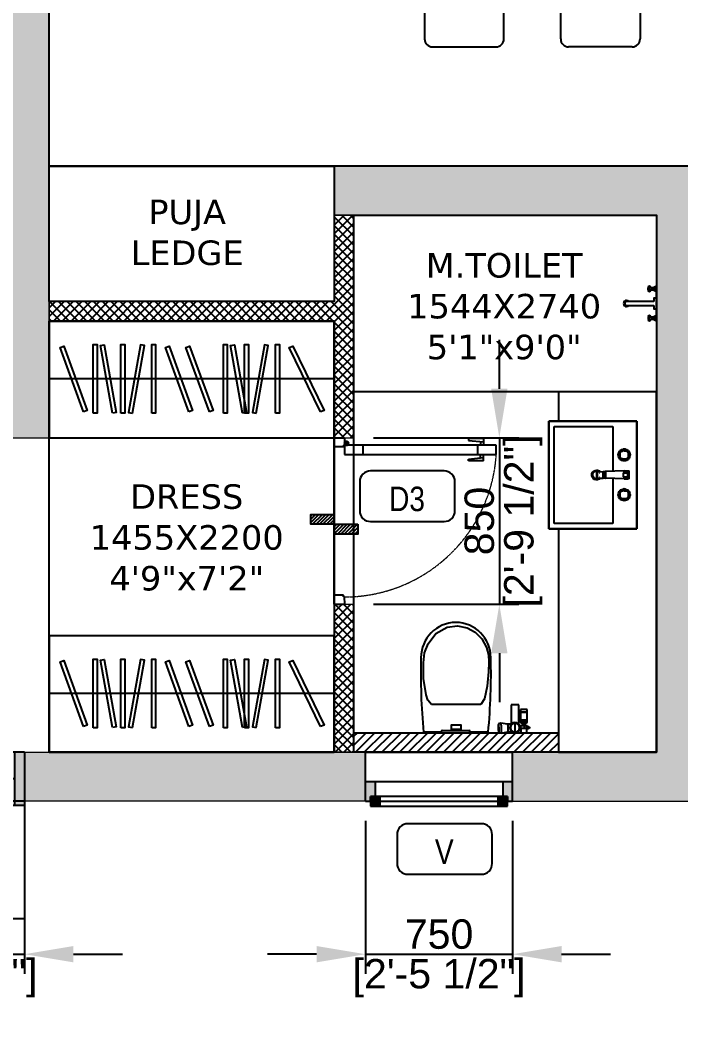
# Model space of a CAD drawing. Header units: millimetres. Extents: x 94643 to 134206, y 115494 to 180803.
# Drawn here: x 120101 to 123475, y 121842 to 126954 of the extents above; entities that cross this region are included whole.
import ezdxf
from ezdxf.enums import TextEntityAlignment as Align

# ---------------------------------------------------------------- set-up
doc = ezdxf.new("R2010")
doc.units = ezdxf.units.MM
doc.linetypes.add('3.5BHK EAST-UN-5$0$DASHED', pattern=[0.75, 0.5, -0.25])
doc.linetypes.add('Hidden Line', pattern=[978.055558, 705.555558, -272.5])
for name, color, linetype in [('A-Dimensions', 4, 'Continuous'), ('A-Dining Table', 253, 'Continuous'), ('A-Door', 11, 'Continuous'), ('A-Door Line', 8, 'Continuous'), ('A-Fixture', 8, 'Continuous'), ('A-Handwash', 252, 'Continuous'), ('A-Handwash Platform', 253, 'Continuous'), ('A-Hatch', 252, 'Continuous'), ('A-MBR-Dress-Wardrobe', 253, 'Continuous'), ('A-Puja', 8, 'Continuous'), ('A-Room Boundary', 44, 'Continuous'), ('A-Shower', 253, 'Continuous'), ('A-Shower Glass', 253, 'Continuous'), ('A-Text Main', 44, 'Continuous'), ('A-Ventilator', 4, 'Continuous'), ('A-WC', 253, 'Continuous'), ('A-Window', 4, 'Continuous')]:
    doc.layers.add(name, color=color, linetype=linetype)
doc.layers.add('A-Wall', color=240, linetype='Continuous', lineweight=35)
doc.styles.add('2024-08-29_TOWER-A$0$simplex-0.8', font='simplex.shx', dxfattribs={"width": 0.8})
doc.styles.add('3.5BHK WEST-UN-6$0$grid_text', font='verdana.ttf')
doc.styles.add('ARIAL', font='ARIALN.TTF')
doc.styles.add('S', font='arial.ttf', dxfattribs={"height": 150})
doc.dimstyles.new('DIMSMALL', dxfattribs={"dimtxt": 150, "dimasz": 250, "dimexe": 100, "dimexo": 100, "dimgap": 25, "dimtad": 1, "dimdec": 0, "dimzin": 0, "dimdsep": 46, "dimtxsty": 'S', "dimcen": 0, "dimdle": 100, "dimclrd": 8, "dimclre": 8, "dimclrt": 256, "dimazin": 0, "dimtfac": 1, "dimtdec": 0, "dimtix": 1, "dimtmove": 0, "dimatfit": 3, "dimldrblk": '12_DatumFilled', "dimfxl": 1, "dimtolj": 1, "dimtzin": 0, "dimlwd": -1, "dimlwe": -1, "dimarcsym": 1})

# ---------------------------------------------------------------- blocks, each defined once
blk = doc.blocks.new('*D245')
at = {"layer": 'A-Dimensions', "color": 8, "transparency": 16777216}
for p, q in [((119373.8, 122993.4), (119373.8, 122087.4)), ((120123.8, 122993.4), (120123.8, 122087.4)), ((119123.8, 122187.4), (118873.8, 122187.4)), ((119373.8, 122187.4), (120123.8, 122187.4)), ((120373.8, 122187.4), (120623.8, 122187.4))]:
    blk.add_line(p, q, dxfattribs=at)
for points in [[(119123.8, 122229), (119123.8, 122145.7), (119373.8, 122187.4)], [(120373.8, 122229), (120373.8, 122145.7), (120123.8, 122187.4)]]:
    blk.add_solid(points, dxfattribs=at)
at = {"layer": 'Defpoints', "color": 0, "transparency": 16777216}
for p in [(119373.8, 123093.4), (120123.8, 123093.4), (120123.8, 122187.4)]:
    blk.add_point(p, dxfattribs=at)
at = {"layer": 'A-Dimensions', "lineweight": 30, "transparency": 16777216, "char_height": 150, "attachment_point": 5, "style": 'S'}
for s, insert in [('\\A1;750', (119748.8, 122289)), ('\\A1;[2\'-5 1/2"]', (119748.8, 122065.3))]:
    blk.add_mtext(s, dxfattribs=dict(at, insert=insert))
blk = doc.blocks.new('12_DatumFilled')
at = {"color": 8, "linetype": 'ByBlock'}
blk.add_solid([(0, 0.577), (-1, 0), (0, -0.577)], dxfattribs=at)
blk = doc.blocks.new('*D246')
at = {"layer": 'A-Dimensions', "color": 8, "transparency": 16777216}
for p, q in [((121865.4, 122867.7), (121865.4, 122087.4)), ((122615.4, 122867.7), (122615.4, 122087.4)), ((121615.4, 122187.4), (121365.4, 122187.4)), ((121865.4, 122187.4), (122615.4, 122187.4)), ((122865.4, 122187.4), (123115.4, 122187.4))]:
    blk.add_line(p, q, dxfattribs=at)
for points in [[(121615.4, 122229), (121615.4, 122145.7), (121865.4, 122187.4)], [(122865.4, 122229), (122865.4, 122145.7), (122615.4, 122187.4)]]:
    blk.add_solid(points, dxfattribs=at)
at = {"layer": 'Defpoints', "color": 0, "transparency": 16777216}
for p in [(121865.4, 122967.7), (122615.4, 122967.7), (122615.4, 122187.4)]:
    blk.add_point(p, dxfattribs=at)
at = {"layer": 'A-Dimensions', "lineweight": 30, "transparency": 16777216, "char_height": 150, "attachment_point": 5, "style": 'S'}
for s, insert in [('\\A1;750', (122240.4, 122289)), ('\\A1;[2\'-5 1/2"]', (122240.4, 122065.3))]:
    blk.add_mtext(s, dxfattribs=dict(at, insert=insert))
blk = doc.blocks.new('*D250')
at = {"layer": 'A-Dimensions', "color": 8, "transparency": 16777216}
for p, q in [((122548, 125072.7), (122548, 125322.7)), ((121905.4, 124822.7), (122648, 124822.7)), ((122548, 124822.7), (122548, 123972.7)), ((121905.4, 123972.7), (122648, 123972.7)), ((122548, 123722.7), (122548, 123472.7))]:
    blk.add_line(p, q, dxfattribs=at)
for points in [[(122506.3, 125072.7), (122589.7, 125072.7), (122548, 124822.7)], [(122506.3, 123722.7), (122589.7, 123722.7), (122548, 123972.7)]]:
    blk.add_solid(points, dxfattribs=at)
at = {"layer": 'Defpoints', "color": 0, "transparency": 16777216}
for p in [(121805.4, 124822.7), (121805.4, 123972.7), (122548, 123972.7)]:
    blk.add_point(p, dxfattribs=at)
at = {"layer": 'A-Dimensions', "lineweight": 30, "transparency": 16777216, "char_height": 150, "attachment_point": 5, "rotation": 90, "style": 'S'}
for s, insert in [('\\A1;[2\'-9 1/2"]', (122670.1, 124397.7)), ('\\A1;850', (122446.4, 124397.7))]:
    blk.add_mtext(s, dxfattribs=dict(at, insert=insert))
blk = doc.blocks.new('A$C9b4d8ff6')
at = {"layer": 'A-Door'}
for p, q in [((84.9, 827.1), (37.7, 827.1)), ((37.7, 827.1), (37.8, 53.1)), ((85, 53.1), (84.9, 827.1)), ((4.7, 761.1), (37.7, 761.1)), ((4.7, 761.1), (4.7, 685.5)), ((14.1, 685.5), (21.1, 761.1)), ((19.8, 746.9), (37.7, 746.9)), ((84.9, 732.7), (37.7, 732.7)), ((117.9, 761.1), (84.9, 761.1)), ((102.8, 746.9), (84.9, 746.9)), ((108.5, 685.5), (101.5, 761.1)), ((117.9, 761.1), (118, 685.5)), ((4.7, 685.5), (14.1, 685.5)), ((118, 685.5), (108.5, 685.5)), ((84.9, 147.5), (37.7, 147.5)), ((0, 0), (0, 53.1)), ((0, 53.1), (37.8, 53.1)), ((14.2, 62.5), (42.5, 62.5)), ((28.3, 76.7), (28.3, 48.4)), ((37.8, 53.1), (85, 53.1)), ((37.8, 53.1), (37.8, 47.2)), ((85, 53.1), (85, 53.1)), ((850, 53.2), (812.2, 53.1)), ((812.2, 53.1), (812.2, 47.2)), ((850, 0.1), (850, 53.2)), ((47.2, 0), (0, 0)), ((37.8, 47.2), (47.2, 47.2)), ((47.2, 47.2), (47.2, 0)), ((802.8, 47.2), (802.8, 0.1)), ((812.2, 47.2), (802.8, 47.2)), ((802.8, 0.1), (850, 0.1))]:
    blk.add_line(p, q, dxfattribs=at)
blk.add_circle((28.3, 62.5), 9.44, dxfattribs=at)
at = {"layer": 'A-Door', "linetype": '3.5BHK EAST-UN-5$0$DASHED', "lineweight": 0}
blk.add_arc((35.5, 52), 776.7, 0.0858, 86.3542, dxfattribs=at)
blk = doc.blocks.new('A$Cf00fcc3f')
at = {"layer": 'A-Fixture'}
for p, q in [((0, 0), (0, -450)), ((550, 0), (0, 0)), ((0, -450), (0, 0)), ((0, 0), (550, 0)), ((550, -450), (550, 0)), ((550, 0), (550, -450)), ((148.7, -47.8), (145.9, -53)), ((147.8, -54.3), (150.8, -44.3)), ((150.3, -45.9), (148.7, -47.8)), ((150.3, -55.2), (152.9, -46.2)), ((151.6, -42.4), (150.8, -44.3)), ((150.8, -44.3), (152.9, -46.2)), ((151.6, -42.4), (153.6, -41.5)), ((153.7, -44.5), (151.6, -42.4)), ((155.2, -46), (152.5, -55)), ((155.2, -46), (152.5, -55)), ((153.7, -44.5), (152.9, -46.2)), ((153.6, -41.5), (163.5, -38.6)), ((155.5, -43.7), (153.6, -41.5)), ((155.5, -43.7), (153.7, -44.5)), ((156.4, -47.2), (154.1, -55.3)), ((157.1, -39.5), (155.1, -41.1)), ((164.2, -43.3), (155.2, -46)), ((155.5, -43.7), (164.5, -41)), ((164.5, -44.9), (156.4, -47.2)), ((162.3, -36.7), (157.1, -39.5)), ((167.9, -35), (162.3, -36.7)), ((163.5, -38.6), (173.8, -37.6)), ((163.5, -38.6), (164.5, -41)), ((173.8, -42.3), (164.2, -43.3)), ((173.8, -42.3), (164.2, -43.3)), ((164.5, -41), (173.8, -40.1)), ((173.8, -43.9), (164.5, -44.9)), ((173.8, -34.4), (167.9, -35)), ((179.7, -35), (173.8, -34.4)), ((179.7, -35), (173.8, -34.4)), ((173.8, -37.6), (184.1, -38.6)), ((173.8, -37.6), (173.8, -40.1)), ((173.8, -40.1), (183.2, -41)), ((183.4, -43.3), (173.8, -42.3)), ((183.1, -44.9), (173.8, -43.9)), ((185.4, -36.7), (179.7, -35)), ((185.4, -36.7), (179.7, -35)), ((191.2, -47.2), (183.1, -44.9)), ((184.1, -38.6), (183.2, -41)), ((183.2, -41), (192.2, -43.7)), ((183.4, -43.3), (192.4, -46)), ((192.4, -46), (183.4, -43.3)), ((184.1, -38.6), (194.1, -41.5)), ((190.6, -39.5), (185.4, -36.7)), ((190.6, -39.5), (185.4, -36.7)), ((192.5, -41.1), (190.6, -39.5)), ((192.5, -41.1), (190.6, -39.5)), ((191.2, -47.2), (193.5, -55.3)), ((192.2, -43.7), (194.1, -41.5)), ((192.2, -43.7), (193.9, -44.5)), ((192.4, -46), (195.1, -55)), ((193.9, -44.5), (196, -42.4)), ((193.9, -44.5), (194.7, -46.2)), ((194.1, -41.5), (196, -42.4)), ((196.9, -44.3), (194.7, -46.2)), ((194.7, -46.2), (197.4, -55.2)), ((196, -42.4), (196.9, -44.3)), ((196.9, -44.3), (199.8, -54.3)), ((198.9, -47.8), (197.3, -45.9)), ((198.9, -47.8), (197.3, -45.9)), ((201.7, -53), (198.9, -47.8)), ((201.7, -53), (198.9, -47.8)), ((254.8, -39.2), (296, -39.2)), ((254.8, -39.2), (255, -45.5)), ((255.5, -64.6), (255, -45.5)), ((255, -45.5), (295.9, -45.5)), ((265.1, -68.5), (265.1, -47.9)), ((285.7, -47.9), (265.1, -47.9)), ((285.7, -68.5), (285.7, -47.9)), ((295.3, -64.6), (295.9, -45.5)), ((295.9, -45.5), (296, -39.2)), ((351.9, -47.8), (349.1, -53)), ((351, -54.3), (354, -44.3)), ((353.5, -45.9), (351.9, -47.8)), ((353.5, -55.2), (356.1, -46.2)), ((354.8, -42.4), (354, -44.3)), ((354, -44.3), (356.1, -46.2)), ((354.8, -42.4), (356.8, -41.5)), ((356.9, -44.5), (354.8, -42.4)), ((358.4, -46), (355.7, -55)), ((358.4, -46), (355.7, -55)), ((356.9, -44.5), (356.1, -46.2)), ((356.8, -41.5), (366.7, -38.6)), ((358.7, -43.7), (356.8, -41.5)), ((358.7, -43.7), (356.9, -44.5)), ((359.6, -47.2), (357.3, -55.3)), ((360.3, -39.5), (358.3, -41.1)), ((367.4, -43.3), (358.4, -46)), ((358.7, -43.7), (367.7, -41)), ((367.7, -44.9), (359.6, -47.2)), ((365.5, -36.7), (360.3, -39.5)), ((371.1, -35), (365.5, -36.7)), ((366.7, -38.6), (377, -37.6)), ((366.7, -38.6), (367.7, -41)), ((377, -42.3), (367.4, -43.3)), ((377, -42.3), (367.4, -43.3)), ((367.7, -41), (377, -40.1)), ((377, -43.9), (367.7, -44.9)), ((377, -34.4), (371.1, -35)), ((382.9, -35), (377, -34.4)), ((382.9, -35), (377, -34.4)), ((377, -37.6), (387.3, -38.6)), ((377, -37.6), (377, -40.1)), ((377, -40.1), (386.4, -41)), ((386.6, -43.3), (377, -42.3)), ((386.3, -44.9), (377, -43.9)), ((388.6, -36.7), (382.9, -35)), ((388.6, -36.7), (382.9, -35)), ((394.4, -47.2), (386.3, -44.9)), ((387.3, -38.6), (386.4, -41)), ((386.4, -41), (395.4, -43.7)), ((386.6, -43.3), (395.6, -46)), ((395.6, -46), (386.6, -43.3)), ((387.3, -38.6), (397.3, -41.5)), ((393.8, -39.5), (388.6, -36.7)), ((393.8, -39.5), (388.6, -36.7)), ((395.7, -41.1), (393.8, -39.5)), ((395.7, -41.1), (393.8, -39.5)), ((394.4, -47.2), (396.7, -55.3)), ((395.4, -43.7), (397.3, -41.5)), ((395.4, -43.7), (397.1, -44.5)), ((395.6, -46), (398.3, -55)), ((397.1, -44.5), (399.2, -42.4)), ((397.1, -44.5), (397.9, -46.2)), ((397.3, -41.5), (399.2, -42.4)), ((400.1, -44.3), (397.9, -46.2)), ((397.9, -46.2), (400.6, -55.2)), ((399.2, -42.4), (400.1, -44.3)), ((400.1, -44.3), (403, -54.3)), ((402.1, -47.8), (400.5, -45.9)), ((402.1, -47.8), (400.5, -45.9)), ((404.9, -53), (402.1, -47.8)), ((404.9, -53), (402.1, -47.8)), ((144.2, -58.7), (143.6, -64.6)), ((143.6, -64.6), (144.2, -70.5)), ((143.6, -64.6), (144.2, -70.5)), ((145.9, -53), (144.2, -58.7)), ((144.2, -70.5), (145.9, -76.1)), ((144.2, -70.5), (145.9, -76.1)), ((145.9, -76.1), (148.7, -81.3)), ((145.9, -76.1), (148.7, -81.3)), ((146.8, -64.6), (147.8, -54.3)), ((147.8, -74.9), (146.8, -64.6)), ((149.4, -64.6), (146.8, -64.6)), ((147.8, -54.3), (150.3, -55.2)), ((147.8, -74.9), (150.3, -73.9)), ((150.8, -84.8), (147.8, -74.9)), ((148.7, -81.3), (150.3, -83.2)), ((148.7, -81.3), (150.3, -83.2)), ((149.4, -64.6), (150.3, -55.2)), ((150.3, -73.9), (149.4, -64.6)), ((152.9, -82.9), (150.3, -73.9)), ((150.8, -84.8), (152.9, -82.9)), ((151.6, -86.8), (150.8, -84.8)), ((152.5, -55), (151.6, -64.6)), ((151.6, -64.6), (152.5, -74.2)), ((151.6, -64.6), (152.5, -74.2)), ((151.6, -86.8), (153.7, -84.7)), ((151.6, -86.8), (153.6, -87.6)), ((152.5, -74.2), (155.2, -83.2)), ((152.5, -74.2), (155.2, -83.2)), ((152.9, -82.9), (153.7, -84.7)), ((154.1, -55.3), (153.2, -64.6)), ((153.2, -64.6), (154.1, -73.9)), ((155.5, -85.5), (153.6, -87.6)), ((163.5, -90.6), (153.6, -87.6)), ((153.7, -84.7), (155.5, -85.5)), ((154.1, -73.9), (156.4, -81.9)), ((155.1, -88.1), (157.1, -89.7)), ((155.1, -88.1), (157.1, -89.7)), ((155.2, -83.2), (164.2, -85.9)), ((155.2, -83.2), (164.2, -85.9)), ((164.5, -88.1), (155.5, -85.5)), ((156.4, -81.9), (164.5, -84.3)), ((157.1, -89.7), (162.3, -92.4)), ((157.1, -89.7), (162.3, -92.4)), ((162.3, -92.4), (167.9, -94.2)), ((162.3, -92.4), (167.9, -94.2)), ((163.5, -90.6), (164.5, -88.1)), ((173.8, -91.6), (163.5, -90.6)), ((164.2, -85.9), (173.8, -86.8)), ((164.2, -85.9), (173.8, -86.8)), ((164.5, -84.3), (173.8, -85.2)), ((173.8, -89), (164.5, -88.1)), ((167.9, -94.2), (173.8, -94.7)), ((167.9, -94.2), (173.8, -94.7)), ((173.8, -85.2), (183.1, -84.3)), ((173.8, -86.8), (183.4, -85.9)), ((173.8, -86.8), (183.4, -85.9)), ((183.2, -88.1), (173.8, -89)), ((173.8, -91.6), (173.8, -89)), ((184.1, -90.6), (173.8, -91.6)), ((173.8, -94.7), (179.7, -94.2)), ((173.8, -94.7), (179.7, -94.2)), ((179.7, -94.2), (185.4, -92.4)), ((179.7, -94.2), (185.4, -92.4)), ((183.1, -84.3), (191.2, -81.9)), ((192.2, -85.5), (183.2, -88.1)), ((184.1, -90.6), (183.2, -88.1)), ((183.4, -85.9), (192.4, -83.2)), ((183.4, -85.9), (192.4, -83.2)), ((194.1, -87.6), (184.1, -90.6)), ((185.4, -92.4), (190.6, -89.7)), ((185.4, -92.4), (190.6, -89.7)), ((190.6, -89.7), (192.5, -88.1)), ((190.6, -89.7), (192.5, -88.1)), ((191.2, -81.9), (193.5, -73.9)), ((192.2, -85.5), (193.9, -84.7)), ((192.2, -85.5), (194.1, -87.6)), ((192.4, -83.2), (195.1, -74.2)), ((192.4, -83.2), (195.1, -74.2)), ((194.4, -64.6), (193.5, -55.3)), ((194.4, -64.6), (193.5, -73.9)), ((193.9, -84.7), (194.7, -82.9)), ((193.9, -84.7), (196, -86.8)), ((196, -86.8), (194.1, -87.6)), ((197.4, -73.9), (194.7, -82.9)), ((196.9, -84.8), (194.7, -82.9)), ((195.1, -55), (196, -64.6)), ((196, -64.6), (195.1, -74.2)), ((196, -86.8), (196.9, -84.8)), ((199.8, -74.9), (196.9, -84.8)), ((197.3, -83.2), (198.9, -81.3)), ((197.3, -83.2), (198.9, -81.3)), ((199.8, -54.3), (197.4, -55.2)), ((197.4, -55.2), (198.3, -64.6)), ((198.3, -64.6), (197.4, -73.9)), ((199.8, -74.9), (197.4, -73.9)), ((198.3, -64.6), (200.8, -64.6)), ((198.9, -81.3), (201.7, -76.1)), ((198.9, -81.3), (201.7, -76.1)), ((199.8, -54.3), (200.8, -64.6)), ((200.8, -64.6), (199.8, -74.9)), ((203.4, -58.7), (201.7, -53)), ((203.4, -58.7), (201.7, -53)), ((201.7, -76.1), (203.4, -70.5)), ((201.7, -76.1), (203.4, -70.5)), ((203.4, -58.7), (204, -64.6)), ((204, -64.6), (203.4, -58.7)), ((204, -64.6), (203.4, -70.5)), ((204, -64.6), (203.4, -70.5)), ((255.5, -64.6), (258.3, -160.2)), ((255.5, -64.6), (265.1, -64.6)), ((265.1, -68.5), (285.7, -68.5)), ((285.7, -64.6), (295.3, -64.6)), ((295.3, -64.6), (292.6, -160.2)), ((347.4, -58.7), (346.8, -64.6)), ((346.8, -64.6), (347.4, -70.5)), ((346.8, -64.6), (347.4, -70.5)), ((349.1, -53), (347.4, -58.7)), ((347.4, -70.5), (349.1, -76.1)), ((347.4, -70.5), (349.1, -76.1)), ((349.1, -76.1), (351.9, -81.3)), ((349.1, -76.1), (351.9, -81.3)), ((350, -64.6), (351, -54.3)), ((351, -74.9), (350, -64.6)), ((352.6, -64.6), (350, -64.6)), ((351, -54.3), (353.5, -55.2)), ((351, -74.9), (353.5, -73.9)), ((354, -84.8), (351, -74.9)), ((351.9, -81.3), (353.5, -83.2)), ((351.9, -81.3), (353.5, -83.2)), ((352.6, -64.6), (353.5, -55.2)), ((353.5, -73.9), (352.6, -64.6)), ((356.1, -82.9), (353.5, -73.9)), ((354, -84.8), (356.1, -82.9)), ((354.8, -86.8), (354, -84.8)), ((355.7, -55), (354.8, -64.6)), ((354.8, -64.6), (355.7, -74.2)), ((354.8, -64.6), (355.7, -74.2)), ((354.8, -86.8), (356.9, -84.7)), ((354.8, -86.8), (356.8, -87.6)), ((355.7, -74.2), (358.4, -83.2)), ((355.7, -74.2), (358.4, -83.2)), ((356.1, -82.9), (356.9, -84.7)), ((357.3, -55.3), (356.4, -64.6)), ((356.4, -64.6), (357.3, -73.9)), ((358.7, -85.5), (356.8, -87.6)), ((366.7, -90.6), (356.8, -87.6)), ((356.9, -84.7), (358.7, -85.5)), ((357.3, -73.9), (359.6, -81.9)), ((358.3, -88.1), (360.3, -89.7)), ((358.3, -88.1), (360.3, -89.7)), ((358.4, -83.2), (367.4, -85.9)), ((358.4, -83.2), (367.4, -85.9)), ((367.7, -88.1), (358.7, -85.5)), ((359.6, -81.9), (367.7, -84.3)), ((360.3, -89.7), (365.5, -92.4)), ((360.3, -89.7), (365.5, -92.4)), ((365.5, -92.4), (371.1, -94.2)), ((365.5, -92.4), (371.1, -94.2)), ((366.7, -90.6), (367.7, -88.1)), ((377, -91.6), (366.7, -90.6)), ((367.4, -85.9), (377, -86.8)), ((367.4, -85.9), (377, -86.8)), ((367.7, -84.3), (377, -85.2)), ((377, -89), (367.7, -88.1)), ((371.1, -94.2), (377, -94.7)), ((371.1, -94.2), (377, -94.7)), ((377, -85.2), (386.3, -84.3)), ((377, -86.8), (386.6, -85.9)), ((377, -86.8), (386.6, -85.9)), ((386.4, -88.1), (377, -89)), ((377, -91.6), (377, -89)), ((387.3, -90.6), (377, -91.6)), ((377, -94.7), (382.9, -94.2)), ((377, -94.7), (382.9, -94.2)), ((382.9, -94.2), (388.6, -92.4)), ((382.9, -94.2), (388.6, -92.4)), ((386.3, -84.3), (394.4, -81.9)), ((395.4, -85.5), (386.4, -88.1)), ((387.3, -90.6), (386.4, -88.1)), ((386.6, -85.9), (395.6, -83.2)), ((386.6, -85.9), (395.6, -83.2)), ((397.3, -87.6), (387.3, -90.6)), ((388.6, -92.4), (393.8, -89.7)), ((388.6, -92.4), (393.8, -89.7)), ((393.8, -89.7), (395.7, -88.1)), ((393.8, -89.7), (395.7, -88.1)), ((394.4, -81.9), (396.7, -73.9)), ((395.4, -85.5), (397.1, -84.7)), ((395.4, -85.5), (397.3, -87.6)), ((395.6, -83.2), (398.3, -74.2)), ((395.6, -83.2), (398.3, -74.2)), ((397.6, -64.6), (396.7, -55.3)), ((397.6, -64.6), (396.7, -73.9)), ((397.1, -84.7), (397.9, -82.9)), ((397.1, -84.7), (399.2, -86.8)), ((399.2, -86.8), (397.3, -87.6)), ((400.6, -73.9), (397.9, -82.9)), ((400.1, -84.8), (397.9, -82.9)), ((398.3, -55), (399.2, -64.6)), ((399.2, -64.6), (398.3, -74.2)), ((399.2, -86.8), (400.1, -84.8)), ((403, -74.9), (400.1, -84.8)), ((400.5, -83.2), (402.1, -81.3)), ((400.5, -83.2), (402.1, -81.3)), ((403, -54.3), (400.6, -55.2)), ((400.6, -55.2), (401.5, -64.6)), ((401.5, -64.6), (400.6, -73.9)), ((403, -74.9), (400.6, -73.9)), ((401.5, -64.6), (404, -64.6)), ((402.1, -81.3), (404.9, -76.1)), ((402.1, -81.3), (404.9, -76.1)), ((403, -54.3), (404, -64.6)), ((404, -64.6), (403, -74.9)), ((406.6, -58.7), (404.9, -53)), ((406.6, -58.7), (404.9, -53)), ((404.9, -76.1), (406.6, -70.5)), ((404.9, -76.1), (406.6, -70.5)), ((406.6, -58.7), (407.2, -64.6)), ((406.6, -58.7), (407.2, -64.6)), ((407.2, -64.6), (406.6, -70.5)), ((407.2, -64.6), (406.6, -70.5)), ((257.2, -122), (27.5, -122)), ((27.5, -122), (27.5, -422)), ((522.5, -122), (293.7, -122)), ((522.5, -422), (522.5, -122)), ((258.3, -162.3), (258.3, -160.2)), ((292.6, -160.2), (258.3, -160.2)), ((258.3, -162.3), (258.6, -171.8)), ((258.3, -162.3), (292.5, -162.3)), ((258.6, -171.8), (258.6, -172.7)), ((258.6, -171.8), (292.2, -171.8)), ((259.4, -201.1), (258.6, -172.7)), ((292.2, -172.7), (258.6, -172.7)), ((259.4, -201.1), (259.5, -204.3)), ((259.4, -201.1), (291.4, -201.1)), ((259.5, -204.3), (291.3, -204.3)), ((264.3, -192.3), (264.3, -190.8)), ((286.5, -192.3), (286.5, -190.8)), ((291.3, -204.3), (291.4, -201.1)), ((291.4, -201.1), (292.2, -172.7)), ((292.2, -171.8), (292.5, -162.3)), ((292.2, -171.8), (292.2, -172.7)), ((292.6, -160.2), (292.5, -162.3)), ((0, -450), (550, -450)), ((550, -450), (0, -450)), ((27.5, -422), (522.5, -422))]:
    blk.add_line(p, q, dxfattribs=at)
for radius, start, end in [(25, 130.6704, 0), (20, 145.6811, 0), (25, 0, 45), (20, 0, 24.0891)]:
    blk.add_arc((275, -205), radius, start, end, dxfattribs=at)
blk = doc.blocks.new('A$Cc5426abf')
at = {"layer": 'A-Ventilator', "linetype": 'Continuous'}
for points in [[(25, 225), (75, 225), (75, 275), (25, 275)], [(725, 275), (675, 275), (675, 225), (725, 225)], [(0, 150), (50, 150), (50, 225), (25, 225), (25, 250), (0, 250)], [(750, 250), (725, 250), (725, 225), (700, 225), (700, 150), (750, 150)]]:
    blk.add_hatch(color=256, dxfattribs=at).paths.add_polyline_path(points)
for p, q in [((75, 275), (25, 275)), ((25, 275), (25, 225)), ((675, 275), (75, 275)), ((75, 225), (75, 275)), ((675, 275), (75, 275)), ((725, 275), (675, 275)), ((675, 275), (675, 225)), ((725, 225), (725, 275)), ((0, 250), (0, 150)), ((750, 250), (0, 250)), ((25, 250), (0, 250)), ((0, 250), (0, 150)), ((0, 250), (0, 150)), ((25, 225), (25, 250)), ((50, 225), (25, 225)), ((25, 225), (75, 225)), ((50, 150), (50, 225)), ((675, 250), (75, 250)), ((75, 225), (675, 225)), ((675, 225), (725, 225)), ((725, 225), (700, 225)), ((700, 225), (700, 150)), ((750, 250), (725, 250)), ((725, 250), (725, 225)), ((750, 250), (750, 150)), ((750, 250), (750, 150)), ((750, 250), (750, 150)), ((0, 150), (0, 0)), ((0, 150), (50, 150)), ((0, 150), (0, 0)), ((50, 150), (700, 150)), ((700, 150), (750, 150)), ((750, 150), (750, 0)), ((750, 150), (750, 0)), ((750, 0), (0, 0))]:
    blk.add_line(p, q, dxfattribs=at)
blk = doc.blocks.new('A$Cfbc7273c')
at = {"layer": 'A-Shower'}
for p, q in [((-41.9, 68.8), (-41.9, 81.3)), ((-41.9, 81.3), (-27.4, 81.2)), ((-27.4, 68.8), (-41.9, 68.8)), ((-23.6, 68.6), (-23.6, 81.3)), ((-22.2, 81.5), (-22.2, 68.5)), ((-20.4, 68.3), (-20.4, 81.7)), ((-18, 82.2), (-18, 67.8)), ((-15.8, 67.3), (-15.8, 82.7)), ((-13.3, 66.5), (-13.3, 83.5)), ((-9.9, 65.2), (-9.9, 84.7)), ((-5.4, 63), (-5.4, 87)), ((0, 90.6), (0, 59.4)), ((0, -90.6), (0, 90.6)), ((-13.5, 10), (-152, 10)), ((-13.5, 26), (-13.5, 10)), ((0, 27), (-12.5, 27)), ((0, -27), (0, 27)), ((-152, -10), (-13.5, -10)), ((-13.5, -10), (-13.5, -26)), ((-12.5, -27), (0, -27)), ((-41.9, -68.8), (-41.9, -81.3)), ((-27.4, -68.8), (-41.9, -68.8)), ((-41.9, -81.3), (-27.4, -81.2)), ((-23.6, -68.6), (-23.6, -81.3)), ((-22.2, -81.5), (-22.2, -68.5)), ((-20.4, -68.3), (-20.4, -81.7)), ((-18, -82.2), (-18, -67.8)), ((-15.8, -67.3), (-15.8, -82.7)), ((-13.3, -66.5), (-13.3, -83.5)), ((-9.9, -65.2), (-9.9, -84.7)), ((-5.4, -63), (-5.4, -87)), ((0, -90.6), (0, -59.4))]:
    blk.add_line(p, q, dxfattribs=at)
for centre, radius in [((-36, 85.7), 4.41), ((-36, 64.3), 4.41), ((-36, 74.8), 3.69), ((-36, -64.3), 4.41), ((-36, -85.7), 4.41), ((-36, -74.8), 3.69)]:
    blk.add_circle(centre, radius, dxfattribs=at)
for centre, radius, start, end in [((-27.2, 125.4), 44.2, 269.7849, 308.0362), ((-27.4, 24.1), 44.7, 52.1791, 90), ((-152, 0), 16, 90, 180.0001), ((-152, 0), 16, 180.0001, 270), ((-152, 0), 10, 90, 270), ((-152, 0), 16, 38.6822, 90), ((-12.5, 26), 0.999, 89.9998, 180.1995), ((-152, 0), 16, 270, 321.3178), ((-12.5, -26), 1, 180, 269.8008), ((-27.4, -24.1), 44.7, 270, 307.8209), ((-27.2, -125.4), 44.2, 51.9638, 90.2151)]:
    blk.add_arc(centre, radius, start, end, dxfattribs=at)
blk = doc.blocks.new('3BHK  WEST_UN-2$0$fgdskokjmfv')
at = {"layer": 'A-WC', "linetype": 'Continuous'}
for p, q in [((15769231.8, 1072211.9), (15769232.1, 1072190)), ((15769309.2, 1072211.9), (15769231.8, 1072211.9)), ((15769262.2, 1072190), (15769262.5, 1072211.9)), ((15769274.3, 1072211.9), (15769274.3, 1072210.2)), ((15769274.3, 1072210.2), (15769274.3, 1072208.5)), ((15769274.3, 1072208.5), (15769274.3, 1072206.8)), ((15769274.3, 1072206.8), (15769274.3, 1072205.4)), ((15769292.1, 1072163.3), (15769292.1, 1072209.4)), ((15769309.2, 1072211.4), (15769309.2, 1072211.9)), ((15769309.2, 1072209.7), (15769309.2, 1072211.4)), ((15769309.2, 1072208), (15769309.2, 1072209.7)), ((15769309.2, 1072206.4), (15769309.2, 1072208)), ((15769309.2, 1072206), (15769309.2, 1072206.4)), ((15769328, 1072207), (15769309.9, 1072206.4)), ((15769362.5, 1072214.8), (15769328, 1072207)), ((15769362.5, 1072214.8), (15769374.5, 1072212)), ((15769428.5, 1072209.1), (15769522.1, 1072209.1)), ((15769667.1, 1072211.9), (15769522.1, 1072211.9)), ((15769522.1, 1072211.9), (15769522.1, 1072203.9)), ((15769667.1, 1072211.9), (15769667.1, 1072203.9)), ((15769667.1, 1072209.1), (15769758.5, 1072209.1)), ((15769217.4, 1072186.7), (15769217.5, 1072186.9)), ((15769217.4, 1072186.5), (15769217.4, 1072186.7)), ((15769217.4, 1072186.3), (15769217.4, 1072186.5)), ((15769217.4, 1072186.1), (15769217.4, 1072186.3)), ((15769217.4, 1072186.3), (15769217.4, 1072186.3)), ((15769217.5, 1072185.9), (15769217.4, 1072186.1)), ((15769217.5, 1072187.3), (15769217.6, 1072187.5)), ((15769217.5, 1072187.1), (15769217.5, 1072187.3)), ((15769217.5, 1072186.9), (15769217.5, 1072187.1)), ((15769217.5, 1072185.7), (15769217.5, 1072185.9)), ((15769217.5, 1072185.5), (15769217.5, 1072185.7)), ((15769217.5, 1072185.3), (15769217.5, 1072185.5)), ((15769217.6, 1072185.1), (15769217.5, 1072185.3)), ((15769217.6, 1072187.7), (15769217.7, 1072187.9)), ((15769217.6, 1072187.5), (15769217.6, 1072187.7)), ((15769217.6, 1072184.9), (15769217.6, 1072185.1)), ((15769217.7, 1072184.7), (15769217.6, 1072184.9)), ((15769217.7, 1072187.9), (15769217.8, 1072188.1)), ((15769217.8, 1072184.5), (15769217.7, 1072184.7)), ((15769217.8, 1072188.3), (15769217.9, 1072188.5)), ((15769217.8, 1072188.1), (15769217.8, 1072188.3)), ((15769217.8, 1072184.3), (15769217.8, 1072184.5)), ((15769217.9, 1072184.2), (15769217.8, 1072184.3)), ((15769217.9, 1072188.5), (15769218, 1072188.7)), ((15769218, 1072184), (15769217.9, 1072184.2)), ((15769218, 1072188.7), (15769218.1, 1072188.8)), ((15769218.1, 1072183.8), (15769218, 1072184)), ((15769218.1, 1072188.8), (15769218.2, 1072189)), ((15769218.2, 1072183.6), (15769218.1, 1072183.8)), ((15769218.2, 1072189), (15769218.3, 1072189.2)), ((15769218.3, 1072183.5), (15769218.2, 1072183.6)), ((15769218.3, 1072189.2), (15769218.4, 1072189.3)), ((15769218.5, 1072183.3), (15769218.3, 1072183.5)), ((15769218.4, 1072189.3), (15769218.5, 1072189.5)), ((15769218.5, 1072189.5), (15769218.7, 1072189.6)), ((15769218.6, 1072183.2), (15769218.5, 1072183.3)), ((15769218.7, 1072183), (15769218.6, 1072183.2)), ((15769218.7, 1072189.6), (15769218.8, 1072189.8)), ((15769218.8, 1072182.9), (15769218.7, 1072183)), ((15769218.8, 1072189.8), (15769218.9, 1072189.9)), ((15769219, 1072182.7), (15769218.8, 1072182.9)), ((15769218.9, 1072189.9), (15769219.1, 1072190.1)), ((15769219.1, 1072182.6), (15769219, 1072182.7)), ((15769219.1, 1072190.1), (15769219.2, 1072190.2)), ((15769219.3, 1072182.5), (15769219.1, 1072182.6)), ((15769219.2, 1072190.2), (15769219.4, 1072190.3)), ((15769219.4, 1072182.3), (15769219.3, 1072182.5)), ((15769219.4, 1072190.3), (15769219.6, 1072190.4)), ((15769219.6, 1072182.2), (15769219.4, 1072182.3)), ((15769219.6, 1072190.4), (15769219.7, 1072190.6)), ((15769219.8, 1072182.1), (15769219.6, 1072182.2)), ((15769219.7, 1072190.6), (15769219.9, 1072190.7)), ((15769219.9, 1072182), (15769219.8, 1072182.1)), ((15769219.9, 1072190.7), (15769220.1, 1072190.8)), ((15769220.1, 1072181.9), (15769219.9, 1072182)), ((15769220.1, 1072190.8), (15769220.3, 1072190.8)), ((15769220.3, 1072181.8), (15769220.1, 1072181.9)), ((15769220.3, 1072190.8), (15769220.4, 1072190.9)), ((15769220.5, 1072181.7), (15769220.3, 1072181.8)), ((15769220.4, 1072190.9), (15769220.6, 1072191)), ((15769220.7, 1072181.7), (15769220.5, 1072181.7)), ((15769220.6, 1072191), (15769220.8, 1072191.1)), ((15769220.9, 1072181.6), (15769220.7, 1072181.7)), ((15769220.8, 1072191.1), (15769221, 1072191.1)), ((15769221, 1072181.5), (15769220.9, 1072181.6)), ((15769221, 1072191.1), (15769221.2, 1072191.2)), ((15769221.2, 1072181.5), (15769221, 1072181.5)), ((15769221.2, 1072191.2), (15769221.4, 1072191.2)), ((15769221.4, 1072181.4), (15769221.2, 1072181.5)), ((15769221.4, 1072191.2), (15769221.6, 1072191.3)), ((15769221.6, 1072181.4), (15769221.4, 1072181.4)), ((15769221.6, 1072191.3), (15769221.8, 1072191.3)), ((15769221.8, 1072181.4), (15769221.6, 1072181.4)), ((15769221.8, 1072191.3), (15769222, 1072191.3)), ((15769222, 1072181.4), (15769221.8, 1072181.4)), ((15769222, 1072191.3), (15769222.2, 1072191.3)), ((15769222.2, 1072181.3), (15769222, 1072181.4)), ((15769222.2, 1072191.3), (15769222.4, 1072191.3)), ((15769222.4, 1072181.3), (15769222.2, 1072181.3)), ((15769222.4, 1072191.3), (15769222.4, 1072191.3)), ((15769222.5, 1072191.3), (15769222.4, 1072191.3)), ((15769222.4, 1072191.3), (15769222.4, 1072191.3)), ((15769222.4, 1072191.3), (15769222.5, 1072191.3)), ((15769222.5, 1072181.3), (15769222.4, 1072181.3)), ((15769222.4, 1072181.3), (15769222.4, 1072181.3)), ((15769222.4, 1072181.3), (15769222.5, 1072181.3)), ((15769222.6, 1072191.3), (15769222.5, 1072191.3)), ((15769222.5, 1072191.3), (15769222.5, 1072191.3)), ((15769222.5, 1072191.3), (15769222.7, 1072191.3)), ((15769222.6, 1072181.3), (15769222.5, 1072181.3)), ((15769222.5, 1072181.3), (15769222.5, 1072181.3)), ((15769222.5, 1072181.3), (15769222.7, 1072181.3)), ((15769222.8, 1072191.3), (15769222.6, 1072191.3)), ((15769222.8, 1072181.3), (15769222.6, 1072181.3)), ((15769222.7, 1072191.3), (15769222.9, 1072191.3)), ((15769222.7, 1072181.3), (15769222.8, 1072181.3)), ((15769232.1, 1072191.3), (15769222.8, 1072191.3)), ((15769222.8, 1072181.3), (15769228.8, 1072181.3)), ((15769223, 1072181.3), (15769222.8, 1072181.3)), ((15769222.9, 1072191.3), (15769223.1, 1072191.3)), ((15769223.3, 1072181.3), (15769223, 1072181.3)), ((15769223.1, 1072191.3), (15769223.4, 1072191.3)), ((15769223.6, 1072181.3), (15769223.3, 1072181.3)), ((15769223.4, 1072191.3), (15769223.8, 1072191.3)), ((15769224, 1072181.3), (15769223.6, 1072181.3)), ((15769223.8, 1072191.3), (15769224.2, 1072191.3)), ((15769224.4, 1072181.3), (15769224, 1072181.3)), ((15769224.2, 1072191.3), (15769224.7, 1072191.3)), ((15769224.9, 1072181.3), (15769224.4, 1072181.3)), ((15769228.6, 1072190), (15769228.8, 1072176)), ((15769228.7, 1072190), (15769232.9, 1072190)), ((15769233.2, 1072176), (15769228.9, 1072176)), ((15769232.9, 1072190), (15769239.6, 1072190)), ((15769233.1, 1072183), (15769232.9, 1072190)), ((15769233.2, 1072176), (15769233.1, 1072183)), ((15769239.6, 1072176), (15769233.2, 1072176)), ((15769235.2, 1072152.4), (15769235.2, 1072142.5)), ((15769239.6, 1072190), (15769243.9, 1072190)), ((15769243.8, 1072176), (15769239.6, 1072176)), ((15769240, 1072176), (15769240, 1072167.3)), ((15769240, 1072155.2), (15769240, 1072152.4)), ((15769242, 1072176), (15769242, 1072161.6)), ((15769243.9, 1072183), (15769243.8, 1072176)), ((15769247.1, 1072176), (15769243.8, 1072176)), ((15769243.9, 1072190), (15769247.1, 1072190)), ((15769243.9, 1072190), (15769243.9, 1072183)), ((15769247.1, 1072190), (15769264.5, 1072190)), ((15769264.4, 1072176), (15769247.1, 1072176)), ((15769252.2, 1072161.6), (15769252.2, 1072176)), ((15769254.3, 1072167.3), (15769254.3, 1072176)), ((15769254.3, 1072152.4), (15769254.3, 1072155.2)), ((15769259, 1072142.5), (15769259, 1072152.4)), ((15769262.2, 1072191.3), (15769262.5, 1072191.3)), ((15769262.5, 1072191.3), (15769263.8, 1072191.3)), ((15769263.8, 1072191.3), (15769265.2, 1072191.3)), ((15769264.4, 1072183), (15769264.5, 1072190)), ((15769264.4, 1072176), (15769264.4, 1072183)), ((15769265.9, 1072181.3), (15769264.5, 1072181.3)), ((15769265.2, 1072191.3), (15769266.5, 1072191.3)), ((15769266.6, 1072181.3), (15769265.9, 1072181.3)), ((15769273.1, 1072167.7), (15769273.1, 1072069.7)), ((15769311.1, 1072167.5), (15769329.3, 1072168.1)), ((15769311.2, 1072069.7), (15769311.2, 1072167.7)), ((15769329.3, 1072168.1), (15769364.2, 1072162.5)), ((15769364.3, 1072162.5), (15769376.1, 1072166)), ((15769664.1, 1072200.9), (15769525.1, 1072200.9)), ((15769618.4, 1072200.9), (15769565.9, 1072200.9)), ((15769565.9, 1072200.9), (15769565.9, 1072197.6)), ((15769618.4, 1072194.8), (15769565.9, 1072194.8)), ((15769565.9, 1072194.8), (15769565.9, 1072174.4)), ((15769567.3, 1072172.9), (15769616.9, 1072172.9)), ((15769567.4, 1072196.1), (15769616.9, 1072196.1)), ((15769618.4, 1072197.6), (15769618.4, 1072200.9)), ((15769618.4, 1072174.4), (15769618.4, 1072194.8)), ((15769229.4, 1072152.1), (15769229.4, 1072141.2)), ((15769229.6, 1072148.4), (15769264.6, 1072148.4)), ((15769229.6, 1072148.4), (15769229.6, 1072107.6)), ((15769229.6, 1072107.6), (15769264.6, 1072107.6)), ((15769229.6, 1072107.1), (15769229.6, 1072107.6)), ((15769264.6, 1072107.6), (15769229.6, 1072107.6)), ((15769264.6, 1072107.1), (15769229.6, 1072107.1)), ((15769229.6, 1072107.1), (15769229.6, 1072093)), ((15769264.6, 1072107.6), (15769264.6, 1072148.4)), ((15769264.6, 1072107.1), (15769264.6, 1072107.6)), ((15769264.6, 1072093), (15769264.6, 1072107.1)), ((15769264.9, 1072141.2), (15769264.9, 1072152.1)), ((15769229.6, 1072093), (15769264.6, 1072093)), ((15769273.1, 1072069.7), (15769311.2, 1072069.7)), ((15769466.3, 1072068.4), (15769718.4, 1072068.4))]:
    blk.add_line(p, q, dxfattribs=at)
at = {"layer": 'A-WC', "linetype": 'Continuous', "flags": 128}
blk.add_lwpolyline([(15769718.4, 1072068.4), (15769737.6, 1072045.5), (15769745.9, 1072018.8), (15769758.3, 1071936), (15769759.7, 1071856.1), (15769753.6, 1071804.7), (15769735.8, 1071758), (15769695.5, 1071705.9), (15769637.7, 1071673.8), (15769584.5, 1071667.4), (15769535.5, 1071677.4), (15769494.7, 1071699.3), (15769461.6, 1071732.3), (15769437.5, 1071777.7), (15769427.2, 1071814.6), (15769425.9, 1071851.1), (15769426.5, 1071902.1), (15769433.3, 1071973.6), (15769447, 1072039.1), (15769466.3, 1072068.4)], dxfattribs=at)
at = {"layer": 'A-WC', "linetype": 'Continuous'}
for centre, radius, start, end in [((15769292.1, 1072186.3), 26.2, 100.2496, 180), ((15769292.1, 1072186.3), 23, 0, 180), ((15769292.1, 1072186.3), 26.2, 0, 132.8693), ((15772559.7, 1071909.6), 3145.4, 174.5369, 181.4631), ((15769525.1, 1072203.9), 3, 180, 270), ((15769664.1, 1072203.9), 3, 270, 0), ((15766627.4, 1071909.6), 3145.4, 358.5369, 5.4631), ((15769292.1, 1072186.3), 26.2, 180, 0), ((15769292.1, 1072186.3), 23, 180, 0), ((15769292.1, 1072189.5), 28.9, 228.7983, 242.5322), ((15769292.1, 1072189.5), 28.9, 297.4678, 311.2017), ((15769567.4, 1072197.6), 1.5, 180, 270), ((15769567.3, 1072174.4), 1.46, 180, 270), ((15769616.9, 1072197.6), 1.5, 270, 0), ((15769616.9, 1072174.4), 1.46, 270, 0), ((15769595.6, 1071829.3), 180.3, 180, 269.3484), ((15769591.5, 1071829.3), 180.3, 270.6516, 0)]:
    blk.add_arc(centre, radius, start, end, dxfattribs=at)
for centre, major_axis, ratio, start_param, end_param in [((15769310.5, 1072186.9), (-0.6, 19.4), 0.087894, 6.275362, 6.466185), ((15769328.7, 1072187.5), (-0.6, 19.4), 0.087894, 6.275362, 9.416955), ((15769363.4, 1072188.7), (-0.8, 26.2), 0.087894, 0.017046, 3.133769), ((15769375.3, 1072189), (-0.7, 23), 0.087894, 0.026053, 3.133769), ((15769375.3, 1072189), (-0.7, 23), 0.087894, 3.165124, 6.230506), ((15769247.1, 1072152.1), (17.8, 0), 0.939693, 1.86017, 3.254011), ((15769247.1, 1072141.2), (17.8, 0), 0.939693, 0.452611, 2.688981), ((15769247.1, 1072141.2), (13.4, 0), 0.939693, 1.839841, 2.521963), ((15769247.1, 1072142.5), (11.9, 0), 0.939693, 1.570796, 2.584055), ((15769247.1, 1072142.5), (11.9, 0), 0.939693, 1.570796, 2.584055), ((15769247.1, 1072141.2), (13.4, 0), 0.939693, 1.634555, 1.767445), ((15769247.1, 1072142.5), (11.9, 0), 0.939693, 0.557537, 1.570796), ((15769247.1, 1072142.5), (11.9, 0), 0.939693, 0.557537, 1.570796), ((15769247.1, 1072141.2), (13.4, 0), 0.939693, 1.374148, 1.507037), ((15769247.1, 1072141.2), (13.4, 0), 0.939693, 0.61963, 1.312246), ((15769247.1, 1072152.1), (17.8, 0), 0.939693, 6.170767, 7.561634), ((15769310.5, 1072186.9), (-0.6, 19.4), 0.087894, 2.98627, 3.106469), ((15769247.1, 1072141.2), (17.8, 0), 0.939693, 2.995055, 3.28771), ((15769247.1, 1072141), (11.9, 0), 0.939693, 1.570796, 2.410164), ((15769247.1, 1072141), (11.9, 0), 0.939693, 0.731428, 1.570796), ((15769247.1, 1072141.2), (17.8, 0), 0.939693, 6.137068, 6.429723)]:
    blk.add_ellipse(centre, major_axis=major_axis, ratio=ratio, start_param=start_param, end_param=end_param, dxfattribs=at)
blk = doc.blocks.new('A$Cace2e875')
at = {"layer": 'A-Window', "linetype": 'Continuous'}
for points in [[(0, 0), (-50, 0), (-50, -270), (0, -270)], [(-750, -270), (-700, -270), (-700, 0), (-750, 0)]]:
    blk.add_hatch(color=256, dxfattribs=at).paths.add_polyline_path(points)
for p, q in [((0, 0), (-750, 0)), ((0, 0), (-50, 0)), ((0, 0), (0, -250)), ((0, 0), (0, -250)), ((0, 0), (0, -250)), ((-750, 0), (-750, -250)), ((-700, 0), (-750, 0)), ((-750, 0), (-750, -250)), ((-750, 0), (-750, -250)), ((-700, -270), (-700, 0)), ((-50, 0), (-700, 0)), ((-50, 0), (-50, -270)), ((-50, -135), (-700, -135)), ((0, -250), (-750, -250)), ((-750, -270), (-700, -270)), ((-700, -270), (-50, -270)), ((-50, -270), (0, -270))]:
    blk.add_line(p, q, dxfattribs=at)
at = {"layer": 'A-Window', "linetype": 'Hidden Line'}
for p, q in [((0, -250), (-750, -250)), ((-750, -250), (-750, -850)), ((0, -250), (0, -850)), ((0, -850), (-750, -850))]:
    blk.add_line(p, q, dxfattribs=at)
blk = doc.blocks.new('A$Cbd38edc3')
at = {"layer": 'A-MBR-Dress-Wardrobe', "linetype": 'Continuous'}
for points in [[(0, 0), (0, -595), (1455, -595), (1455, 0)], [(175.6, -462.9), (55.9, -134), (74.7, -127.2), (194.4, -456)], [(225.1, -470), (225.1, -120), (245.1, -120), (245.1, -470)], [(322.4, -469.1), (261.6, -124.4), (281.3, -120.9), (342.1, -465.6)], [(365.2, -470), (365.2, -120), (385.2, -120), (385.2, -470)], [(424.9, -469.1), (485.7, -124.4), (466, -120.9), (405.2, -465.6)], [(523.1, -470), (523.1, -120), (543.1, -120), (543.1, -470)], [(713.1, -462.9), (593.4, -134), (612.2, -127.2), (731.9, -456)], [(817.8, -462.9), (698.1, -134), (716.9, -127.2), (836.6, -456)], [(889.2, -470), (889.2, -120), (909.2, -120), (909.2, -470)], [(986.5, -469.1), (925.7, -124.4), (945.4, -120.9), (1006.2, -465.6)], [(997.3, -470), (997.3, -120), (1017.3, -120), (1017.3, -470)], [(1057, -469.1), (1117.8, -124.4), (1098.1, -120.9), (1037.3, -465.6)], [(1155.2, -470), (1155.2, -120), (1175.2, -120), (1175.2, -470)], [(1385.2, -462.9), (1225.5, -134), (1244.3, -127.2), (1404, -456)]]:
    blk.add_lwpolyline(points, close=True, dxfattribs=at)
blk.add_lwpolyline([(1455, -295), (5, -295)], dxfattribs=at)
blk = doc.blocks.new('2024-08-29_TOWER-A$0$WNTG')
at = {"layer": 'A-Text Main'}
blk.add_lwpolyline([(-187.8, 246.2), (187.8, 246.2, -0.414214), (242.8, 191.2), (242.8, 43.3, -0.414214), (187.8, -11.7), (-187.8, -11.7, -0.414214), (-242.8, 43.3), (-242.8, 191.2, -0.414214)], format="xyb", close=True, dxfattribs=at)
at = {"layer": 'A-Text Main', "style": '2024-08-29_TOWER-A$0$simplex-0.8', "width": 0.8}
blk.add_attdef('WNTG', text='', height=150, dxfattribs=at).set_placement((-1.6, 43), align=Align.CENTER)
blk = doc.blocks.new('TILE DROP')
at = {"layer": 'A-Door Line'}
h = blk.add_hatch(dxfattribs=at)
h.set_pattern_fill('ANSI31', color=8, scale=0.1)
h.set_pattern_definition([(45, (-18.584744, -6.592634), (-0.008838835, 0.008838835), [])])
h.paths.add_polyline_path([(0, 0.05), (-0.12, 0.05), (-0.12, 0), (0, 0)])
h.paths.add_polyline_path([(0.12, -0.05), (0.12, 0), (0, 0), (0, -0.05)])
at = {"layer": 'A-Door Line', "color": 8}
for points in [[(-0.12, 0), (-0.12, 0.05), (0, 0.05), (0, 0)], [(0, -0.05), (0, 0), (0.12, 0), (0.12, -0.05)]]:
    blk.add_lwpolyline(points, close=True, dxfattribs=at)
blk = doc.blocks.new('A$C81f2a20b')
at = {"layer": 'A-Dining Table', "linetype": 'Continuous'}
for p, q in [((290.6, 1087.3), (614.6, 1087.3)), ((1309.4, 1087.3), (985.4, 1087.3)), ((250.1, 800), (250.1, 1046.8)), ((655.1, 1046.8), (655.1, 800)), ((944.9, 1046.8), (944.9, 800)), ((1349.9, 800), (1349.9, 1046.8)), ((0, 0), (0, 800)), ((0, 800), (1600, 800)), ((50, 0), (50, 800)), ((1550, 0), (1550, 800)), ((1600, 800), (1600, 0)), ((0, 614.7), (-267.2, 614.7)), ((1600, 614.7), (1867.2, 614.7)), ((-307.7, 574.2), (-307.7, 250.2)), ((1907.7, 574.2), (1907.7, 250.2)), ((-267.2, 209.7), (0, 209.7)), ((1867.2, 209.7), (1600, 209.7)), ((1600, 0), (0, 0)), ((250.1, 0), (250.1, -246.8)), ((655.1, -246.8), (655.1, 0)), ((944.9, -246.8), (944.9, 0)), ((1349.9, 0), (1349.9, -246.8)), ((290.6, -287.3), (614.6, -287.3)), ((1309.4, -287.3), (985.4, -287.3))]:
    blk.add_line(p, q, dxfattribs=at)
for centre, start, end in [((290.6, 1046.8), 90, 180), ((614.6, 1046.8), 0, 90), ((985.4, 1046.8), 90, 180), ((1309.4, 1046.8), 0, 90), ((-267.2, 574.2), 90, 180), ((1867.2, 574.2), 0, 90), ((-267.2, 250.2), 180, 270), ((1867.2, 250.2), 270, 0), ((290.6, -246.8), 180, 270), ((614.6, -246.8), 270, 0), ((985.4, -246.8), 180, 270), ((1309.4, -246.8), 270, 0)]:
    blk.add_arc(centre, 40.5, start, end, dxfattribs=at)
blk = doc.blocks.new('Unit-6')
h = blk.add_hatch()
h.set_pattern_fill('ANSI31', color=256, scale=10)
h.set_pattern_definition([(45, (18040.53, -146644.835), (-22.45064, 22.45064), [])])
h.paths.add_polyline_path([(-6270, 349.9), (-5225.5, 349.9), (-5225.5, 250), (-6270, 250)])
at = {"layer": 'A-Hatch', "linetype": 'Continuous'}
h = blk.add_hatch(color=256, dxfattribs=at)
h.dxf.hatch_style = 1
h.paths.add_polyline_path([(-12775, 13069.9), (-12775, 11920), (-12525, 11920), (-12525, 12819.9), (-7825, 12819.9), (-7825, 13069.9)])
h.paths.add_polyline_path([(-7825, 9159.9), (-7825, 8959.9), (-12525, 8959.9), (-12525, 8109.9), (-12775, 8109.9), (-12775, 10120), (-12525, 10120), (-12525, 9159.9)])
h.paths.add_polyline_path([(-5007, 13069.9), (-752.8, 13070), (-752.8, 12819.9), (-5007, 12819.9)])
h.paths.add_polyline_path([(-4805.5, 9159.9), (-4805.5, 8959.9), (-6625, 8959.9), (-6625, 12819.9), (-6625, 13069.9), (-6425, 13069.9), (-6425, 12819.9), (-6425, 9159.9)])
h.paths.add_polyline_path([(-2885, 8959.9), (-3805, 8959.9), (-3805, 9159.9), (-250, 9159.9), (-250, 9810), (0, 9810), (0, 8909.9), (-2635.5, 8909.9), (-2885, 8909.9)])
h.paths.add_polyline_path([(-2885, 5459.9), (-2885, 5209.9), (-250, 5209.9), (-250, 1925), (-895, 1925), (-895, 1825), (-250, 1825), (-250, 0), (0, 0), (0, 5459.9)])
h.paths.add_polyline_path([(-4475, 250), (-4475, 3240), (-6370, 3240), (-6370, 2990), (-4725.5, 2990), (-4725.5, 250), (-5460, 250), (-5460, 0), (-3975, 0), (-3975, 250)])
h.paths.add_polyline_path([(-7825, 1855), (-7825, 4109.8), (-8025, 4109.8), (-8025.1, 1855)])
h.paths.add_polyline_path([(-9025, 4109.8), (-12775, 4109.8), (-12775, 0), (-11921.6, 0), (-11921.6, 250), (-12525, 250), (-12525, 3909.8), (-9025, 3910)])
h.paths.add_polyline_path([(-10030, 5730), (-10030, 5530), (-11615, 5530), (-12775, 5530), (-12775, 6609.9), (-12525, 6609.9), (-12525, 5730)])
h.paths.add_polyline_path([(-9180, 5530), (-7825, 5530), (-7825, 7959.9), (-8025, 7959.9), (-8025, 5730), (-9180, 5730)])
h.paths.add_polyline_path([(-8701.6, 248.2), (-11171.6, 250), (-11171.6, 0), (-8701.6, 0)])
h.paths.add_polyline_path([(-6210, 250), (-6210, 0), (-7951.6, 0), (-7951.6, 250)])
at = {"layer": 'A-Door Line'}
blk.add_line((-6370, 1005), (-6370, 1855), dxfattribs=at)
at = {"layer": 'A-Fixture', "linetype": 'Continuous'}
blk.add_lwpolyline([(-6270, 349.9), (-5225.5, 349.9), (-5225.5, 250), (-6270, 250)], close=True, dxfattribs=at)
at = {"layer": 'A-Handwash Platform'}
blk.add_lwpolyline([(-5225.5, 1390), (-5225.5, 250), (-4725.5, 250), (-4725.5, 2090), (-5225.5, 2090), (-5225.5, 1940)], dxfattribs=at)
at = {"layer": 'A-Puja', "linetype": 'Continuous'}
blk.add_lwpolyline([(-7825, 3240), (-6370, 3240), (-6370, 2550), (-7825, 2550)], close=True, dxfattribs=at)
at = {"layer": 'A-Room Boundary', "linetype": 'Continuous'}
for points in [[(-7825, 8959.9), (-2885, 8959.9), (-2885, 3240), (-7825, 3240)], [(-6270, 2990), (-4725.5, 2990), (-4725.5, 250), (-6270, 250)], [(-7825, 2450), (-6370, 2450), (-6370, 250), (-7825, 250)]]:
    blk.add_lwpolyline(points, close=True, dxfattribs=at)
at = {"layer": 'A-Shower Glass'}
blk.add_lwpolyline([(-4725.5, 2090), (-6270, 2090)], dxfattribs=at)
at = {"layer": 'A-Wall', "lineweight": 0}
for points in [[(-7825, 1855), (-7825, 4109.8), (-8025, 4109.8), (-8025.1, 1855)], [(-4475, 250), (-4475, 3240), (-6370, 3240), (-6370, 2990), (-4725.5, 2990), (-4725.5, 250), (-5460, 250), (-5460, 0), (-3975, 0), (-3975, 250)], [(-6370, 250), (-6370, 1005), (-6270, 1005), (-6270, 250)], [(-6210, 250), (-6210, 0), (-7951.6, 0), (-7951.6, 250), (-7951.6, 250)]]:
    blk.add_lwpolyline(points, close=True, dxfattribs=at)
blk.add_lwpolyline([(-6370.4, 250), (-6370, 250)], dxfattribs=at)
at = {"layer": 'A-Dining Table', "linetype": 'Continuous'}
blk.add_blockref('A$C81f2a20b', (-6159.1, 4136.5), dxfattribs=at)
at = {"layer": 'A-Door', "linetype": 'Continuous', "rotation": 270}
blk.add_blockref('A$C9b4d8ff6', (-6370, 1855), dxfattribs=at)
at = {"layer": 'A-Door Line', "color": 8, "xscale": 1000.000000000004, "yscale": 1000.000000000004, "zscale": 1000.000000000004, "rotation": 180}
blk.add_blockref('TILE DROP', (-6370, 1413.4), dxfattribs=at)
at = {"layer": 'A-Handwash', "linetype": 'Continuous', "xscale": -1, "rotation": 270}
blk.add_blockref('A$Cf00fcc3f', (-4825.5, 1390), dxfattribs=at)
at = {"layer": 'A-MBR-Dress-Wardrobe', "linetype": 'Continuous'}
for p in [(-7825, 2450), (-7825, 845)]:
    blk.add_blockref('A$Cbd38edc3', p, dxfattribs=at)
at = {"layer": 'A-Shower', "linetype": 'Continuous'}
blk.add_blockref('A$Cfbc7273c', (-4725.5, 2540), dxfattribs=at)
at = {"layer": 'A-Text Main'}
ref = blk.add_blockref('2024-08-29_TOWER-A$0$WNTG', (-5997, 1673.8), dxfattribs=dict(at, xscale=-1, rotation=180))
ref.add_attrib('WNTG', 'D3', dxfattribs={"height": 125, "style": 'ARIAL'}).set_placement((-5998.6, 1480.4), align=Align.CENTER)
ref = blk.add_blockref('2024-08-29_TOWER-A$0$WNTG', (-5806.8, -126.1), dxfattribs=dict(at, xscale=-1, rotation=180))
ref.add_attrib('WNTG', 'V', dxfattribs={"height": 125, "style": 'ARIAL'}).set_placement((-5808.4, -319.6), align=Align.CENTER)
at = {"layer": 'A-Ventilator', "rotation": 180}
blk.add_blockref('A$Cc5426abf', (-5460, 250), dxfattribs=at)
at = {"layer": 'A-WC', "ltscale": 600, "rotation": 180}
blk.add_blockref('3BHK  WEST_UN-2$0$fgdskokjmfv', (15763844.4, 1072561.8), dxfattribs=at)
at = {"layer": 'A-Window'}
blk.add_blockref('A$Cace2e875', (-7951.6, 250), dxfattribs=at)
at = {"layer": 'A-Text Main', "char_height": 125, "width": 1167.553, "attachment_point": 5, "style": '3.5BHK WEST-UN-6$0$grid_text'}
for s, insert in [('M.TOILET\\P1544X2740\\P5\'1"x9\'0"', (-5502.7, 2525.3)), ('DRESS\\P1455X2200\\P4\'9"x7\'2"', (-7123.1, 1345.3))]:
    blk.add_mtext(s, dxfattribs=dict(at, insert=insert))
at = {"layer": 'A-Text Main', "insert": (-7120.8, 2902), "char_height": 125, "attachment_point": 5, "style": '3.5BHK WEST-UN-6$0$grid_text', "bg_fill": 2}
blk.add_mtext_dynamic_manual_height_columns('PUJA LEDGE', width=842.039, gutter_width=487.9, heights=[-338], dxfattribs=at)
at = {"layer": 'A-Hatch', "linetype": 'Continuous'}
h = blk.add_hatch(dxfattribs=at)
h.set_pattern_fill('ANSI37', color=256, scale=10)
h.set_pattern_definition([(45, (-12774.998, 13069.927), (-22.45064, 22.45064), []), (135, (-12774.998, 13069.927), (-22.45064, -22.45064), [])])
h.paths.add_polyline_path([(-4805.5, 10910.6), (-4905.5, 10910.6), (-4905.5, 12819.9), (-4805.5, 12819.9)])
h.paths.add_polyline_path([(-5055, 12040.6), (-4905.5, 12040.6), (-4905.5, 11839.9), (-5055, 11839.9)])
h.paths.add_polyline_path([(-5805, 11839.9), (-6425, 11839.9), (-6425, 12040.6), (-5805.2, 12040.6)])
h.paths.add_polyline_path([(-4805.5, 9159.9), (-4905.5, 9159.9), (-4905.5, 10059.9), (-4805.5, 10059.9)])
h.paths.add_polyline_path([(-2635, 5459.9), (-2635, 5910), (-2885, 5910), (-2885, 5459.9)])
h.paths.add_polyline_path([(-1885.4, 5859.9), (-1885.4, 5459.9), (-1785.4, 5459.9), (-1785.4, 5859.9)])
h.paths.add_polyline_path([(-9125.5, 5530), (-9025, 5530), (-9025, 4109.8), (-9125.5, 4109.8)])
h.paths.add_polyline_path([(-11665, 4109.8), (-11665, 4780), (-11865, 4780), (-11865, 4109.8)])
h.paths.add_polyline_path([(-7825, 2450), (-6370, 2450), (-6370, 1855), (-6270, 1855), (-6270, 2990), (-6370, 2990), (-6370, 2550), (-7825, 2550)])
h.paths.add_polyline_path([(-6370, 250), (-6370, 1005), (-6270, 1005), (-6270, 250)])
h.paths.add_polyline_path([(-2975, 1925), (-2975, 1825), (-1895, 1825), (-1895, 1925)])
h.paths.add_polyline_path([(-4475, 1825), (-3975, 1825), (-3975, 1925), (-4475, 1925)])
at = {"layer": 'A-Wall', "lineweight": 0}
blk.add_lwpolyline([(-7825, 2450), (-6370, 2450), (-6370, 1855), (-6270, 1855), (-6270, 2990), (-6370, 2990), (-6370, 2550), (-7825, 2550)], close=True, dxfattribs=at)

msp = doc.modelspace()

# ---------------------------------------------------------------- dimensions: what is measured, and where the dimension line sits
at = {"layer": 'A-Dimensions', "lineweight": 30}
dim = msp.add_linear_dim(base=(122548, 123972.7), p1=(121805.4, 124822.7), p2=(121805.4, 123972.7), angle=90, dimstyle='DIMSMALL', override={"dimpost": '\\X'}, dxfattribs=at)
dim.commit()
dim.dimension.update_dxf_attribs({"geometry": '*D250', "text_midpoint": (122548, 124397.7)})
for base, p1, p2, picture, middle in [((120123.8, 122187.4), (119373.8, 123093.4), (120123.8, 123093.4), '*D245', (119748.8, 122187.4)), ((122615.4, 122187.4), (121865.4, 122967.7), (122615.4, 122967.7), '*D246', (122240.4, 122187.4))]:
    dim = msp.add_linear_dim(base=base, p1=p1, p2=p2, dimstyle='DIMSMALL', override={"dimpost": '\\X'}, dxfattribs=at)
    dim.commit()
    dim.dimension.update_dxf_attribs({"geometry": picture, "text_midpoint": middle})

# ---------------------------------------------------------------- next in the draw order: block references
at = {"linetype": 'Continuous'}
msp.add_blockref('Unit-6', (128075.4, 122967.7), dxfattribs=at)

doc.saveas('drawing.dxf')
